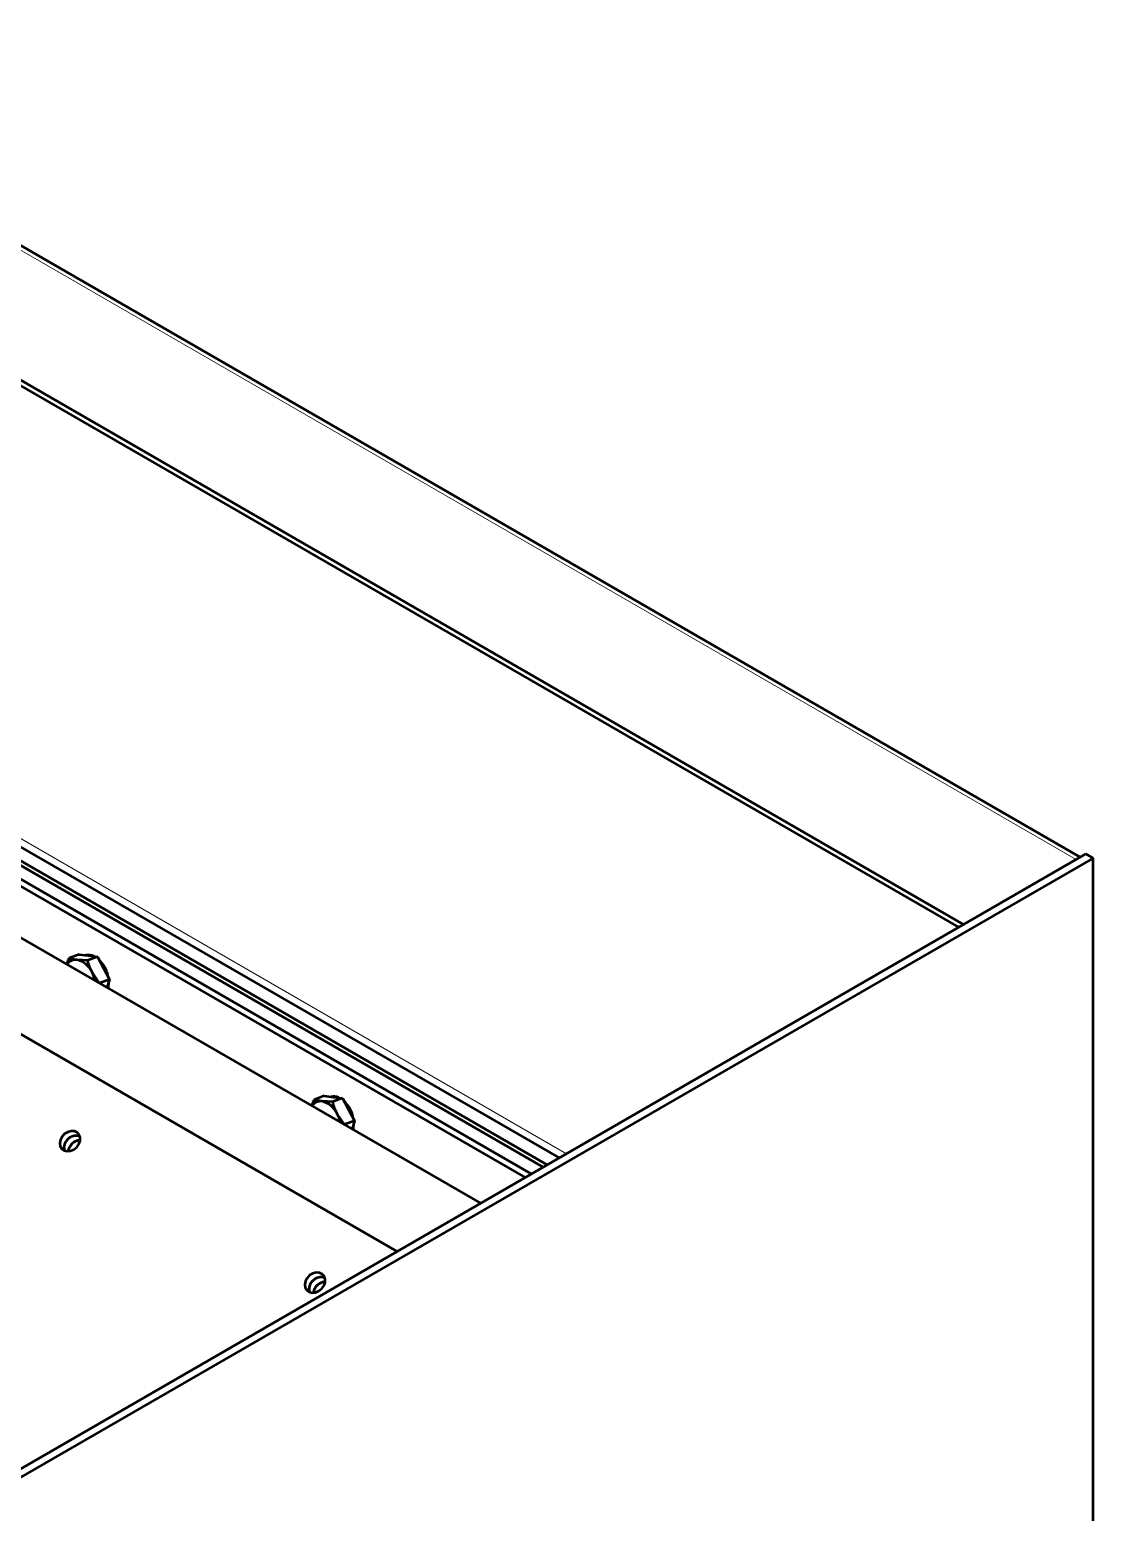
# Paper-space layout 'Лист2' of a CAD drawing. Header units: millimetres. Extents: x 0 to 420, y 0 to 297.
# Drawn here: x 138.13 to 168.82, y 179.3 to 222.09 of the extents above; entities that cross this region are included whole.
import ezdxf

# ---------------------------------------------------------------- set-up
doc = ezdxf.new("R2010")
doc.units = ezdxf.units.MM

psp = doc.layouts.new('Лист2')

# ---------------------------------------------------------------- linework, layer by layer
at = {"color": 7, "linetype": 'Continuous', "lineweight": 50}
for p, q in [((168.441, 198.211), (127.078, 222.089)), ((122.206, 220.847), (164.929, 196.184)), ((122.347, 220.929), (165.071, 196.265)), ((110.285, 211.801), (151.134, 188.22)), ((152.945, 189.265), (116.003, 210.592)), ((116.142, 210.644), (153.06, 189.332)), ((152.429, 188.967), (115.376, 210.357)), ((152.601, 189.067), (115.585, 210.435)), ((148.731, 186.833), (108.707, 209.938)), ((118.755, 209.529), (153.401, 189.529)), ((168.606, 198.306), (115.573, 167.691)), ((168.818, 198.184), (115.785, 167.569)), ((165.071, 196.265), (168.323, 198.143)), ((168.818, 198.184), (168.606, 198.306)), ((168.818, 176.908), (168.818, 198.184)), ((139.265, 195.292), (139.186, 195.117)), ((139.552, 195.399), (139.265, 195.292)), ((139.795, 195.228), (139.49, 195.245)), ((139.552, 195.399), (139.817, 195.367)), ((140.082, 195.336), (139.795, 195.228)), ((139.817, 195.367), (140.082, 195.336)), ((140.082, 195.336), (140.256, 195.007)), ((140.142, 194.572), (139.928, 194.885)), ((140.256, 195.007), (140.429, 194.679)), ((140.429, 194.679), (140.142, 194.572)), ((140.429, 194.679), (140.356, 194.442)), ((146.623, 191.317), (146.336, 191.21)), ((146.623, 191.317), (146.888, 191.285)), ((146.888, 191.285), (147.153, 191.254)), ((146.336, 191.21), (146.258, 191.035)), ((146.866, 191.146), (146.561, 191.163)), ((147.153, 191.254), (146.866, 191.146)), ((147.153, 191.254), (147.327, 190.925)), ((147.327, 190.925), (147.5, 190.597)), ((147.213, 190.49), (146.999, 190.803)), ((147.5, 190.597), (147.213, 190.49)), ((147.5, 190.597), (147.427, 190.36))]:
    psp.add_line(p, q, dxfattribs=at)
at = {"color": 8, "linetype": 'Continuous', "lineweight": 18}
for p, q in [((126.995, 222.001), (168.323, 198.143)), ((153.613, 189.651), (118.967, 209.652))]:
    psp.add_line(p, q, dxfattribs=at)
at = {"color": 7, "linetype": 'Continuous', "lineweight": 50, "flags": 128}
for points in [[(139.06, 190.146), (139.011, 190.054), (138.992, 189.958), (139.006, 189.868), (139.05, 189.794), (139.12, 189.743), (139.209, 189.722), (139.306, 189.732), (139.402, 189.773), (139.486, 189.839), (139.548, 189.925), (139.582, 190.02), (139.585, 190.114), (139.556, 190.197), (139.498, 190.261), (139.417, 190.297), (139.323, 190.303), (139.225, 190.277), (139.134, 190.223), (139.06, 190.146)], [(139.3, 189.88), (139.251, 189.789), (139.235, 189.722)], [(146.131, 186.064), (146.082, 185.972), (146.063, 185.876), (146.077, 185.786), (146.121, 185.712), (146.191, 185.661), (146.28, 185.64), (146.377, 185.65), (146.473, 185.691), (146.557, 185.757), (146.619, 185.843), (146.654, 185.938), (146.656, 186.032), (146.627, 186.115), (146.569, 186.179), (146.489, 186.215), (146.394, 186.221), (146.296, 186.195), (146.205, 186.141), (146.131, 186.064)], [(146.371, 185.798), (146.322, 185.707), (146.306, 185.64)]]:
    psp.add_lwpolyline(points, dxfattribs=at)
at = {"color": 7, "linetype": 'Continuous', "lineweight": 50}
for centre, radius, start, end in [((139.452, 194.939), 0.308, 82.9828, 146.0033), ((139.351, 194.629), 0.631, 23.9192, 77.3353), ((139.822, 195.03), 0.355, 63.6512, 102.7373), ((139.509, 194.598), 0.897, 9.5984, 46.8792), ((139.076, 194.435), 0.964, 12.1022, 27.8538), ((139.71, 194.591), 0.698, 346.1268, 1.3023), ((146.893, 190.948), 0.355, 63.6512, 102.7373), ((146.523, 190.857), 0.308, 82.9828, 146.0033), ((146.422, 190.547), 0.631, 23.9192, 77.3353), ((146.58, 190.516), 0.897, 9.5984, 46.8792), ((146.147, 190.353), 0.964, 12.1022, 27.8538), ((146.781, 190.509), 0.698, 346.1268, 1.3023), ((139.421, 189.821), 0.308, 141.4996, 194.8477), ((139.468, 189.816), 0.352, 72.0309, 192.1431), ((139.468, 189.826), 0.343, 71.5043, 146.9766), ((139.604, 189.665), 0.374, 92.898, 171.276), ((139.606, 189.666), 0.373, 93.122, 145.0177), ((146.493, 185.739), 0.308, 141.4996, 194.8477), ((146.539, 185.734), 0.352, 72.0309, 192.1431), ((146.539, 185.744), 0.343, 71.5043, 146.9766), ((146.676, 185.583), 0.374, 92.898, 171.276), ((146.677, 185.584), 0.373, 93.122, 145.0177)]:
    psp.add_arc(centre, radius, start, end, dxfattribs=at)
for points, knots in [([(139.49, 195.245), (139.483, 195.246), (139.394, 195.257), (139.327, 195.275), (139.265, 195.292)], [0, 0, 0, 0, 0.070215, 1, 1, 1, 1]), ([(139.928, 194.885), (139.924, 194.893), (139.866, 195.004), (139.829, 195.12), (139.795, 195.228)], [0, 0, 0, 0, 0.0702148, 1, 1, 1, 1]), ([(146.561, 191.163), (146.554, 191.164), (146.465, 191.175), (146.398, 191.193), (146.336, 191.21)], [0, 0, 0, 0, 0.070215, 1, 1, 1, 1]), ([(146.999, 190.803), (146.995, 190.811), (146.937, 190.922), (146.9, 191.038), (146.866, 191.146)], [0, 0, 0, 0, 0.0702148, 1, 1, 1, 1])]:
    psp.add_open_spline(points, degree=3, knots=knots, dxfattribs=at)

doc.saveas('drawing.dxf')
